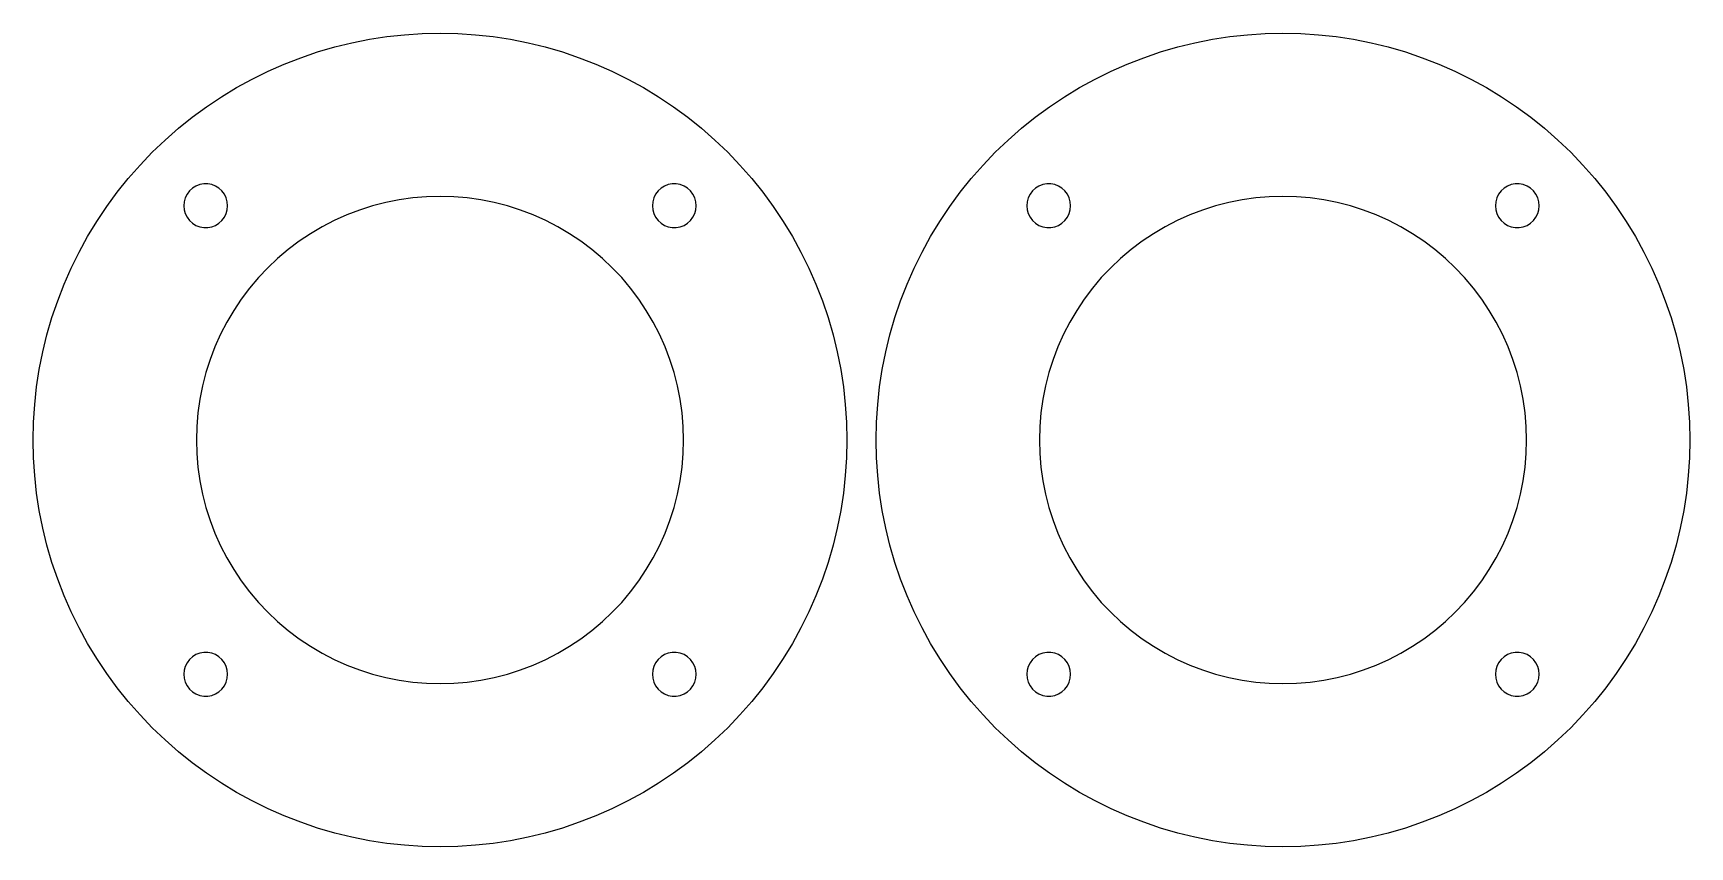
# Model space of a CAD drawing. Header units: millimetres. Extents: x 0 to 170, y 0 to 84.
import ezdxf

# ---------------------------------------------------------------- set-up
doc = ezdxf.new("R2010")
doc.units = ezdxf.units.MM
doc.layers.add('CUT', color=1, linetype='Continuous')

msp = doc.modelspace()

# ---------------------------------------------------------------- linework, layer by layer
at = {"layer": 'CUT'}
for points in [[(82.0774, 30.9443), (81.5677, 29.1955), (80.9822, 27.4707), (80.322, 25.773), (79.5884, 24.1057), (78.7827, 22.472), (77.9066, 20.875), (76.9616, 19.3177), (75.9496, 17.8032), (74.8725, 16.3342), (73.7324, 14.9136), (72.5313, 13.5441), (71.2717, 12.2283), (69.9559, 10.9687), (68.5864, 9.7676), (67.1658, 8.6275), (65.6968, 7.5504), (64.1823, 6.5384), (62.625, 5.5934), (61.028, 4.7173), (59.3943, 3.9116), (57.727, 3.178), (56.0293, 2.5178), (54.3045, 1.9323), (52.5557, 1.4226), (50.7864, 0.9896), (48.9998, 0.6343), (47.1995, 0.3572), (45.3888, 0.1589), (43.5711, 0.0397), (41.75, 0), (39.9289, 0.0397), (38.1112, 0.1589), (36.3005, 0.3572), (34.5002, 0.6343), (32.7136, 0.9896), (30.9443, 1.4226), (29.1955, 1.9323), (27.4707, 2.5178), (25.773, 3.178), (24.1057, 3.9116), (22.472, 4.7173), (20.875, 5.5934), (19.3177, 6.5384), (17.8032, 7.5504), (16.3342, 8.6275), (14.9136, 9.7676), (13.5441, 10.9687), (12.2283, 12.2283), (10.9687, 13.5441), (9.7676, 14.9136), (8.6275, 16.3342), (7.5504, 17.8032), (6.5384, 19.3177), (5.5934, 20.875), (4.7173, 22.472), (3.9116, 24.1057), (3.178, 25.773), (2.5178, 27.4707), (1.9323, 29.1955), (1.4226, 30.9443), (0.9896, 32.7136), (0.6343, 34.5002), (0.3572, 36.3005), (0.1589, 38.1112), (0.0397, 39.9289), (0, 41.75), (0.0397, 43.5711), (0.1589, 45.3888), (0.3572, 47.1995), (0.6343, 48.9998), (0.9896, 50.7864), (1.4226, 52.5557), (1.9323, 54.3045), (2.5178, 56.0293), (3.178, 57.727), (3.9116, 59.3943), (4.7173, 61.028), (5.5934, 62.625), (6.5384, 64.1823), (7.5504, 65.6968), (8.6275, 67.1658), (9.7676, 68.5864), (10.9687, 69.9559), (12.2283, 71.2717), (13.5441, 72.5313), (14.9136, 73.7324), (16.3342, 74.8725), (17.8032, 75.9496), (19.3177, 76.9616), (20.875, 77.9066), (22.472, 78.7827), (24.1057, 79.5884), (25.773, 80.322), (27.4707, 80.9822), (29.1955, 81.5677), (30.9443, 82.0774), (32.7136, 82.5104), (34.5002, 82.8657), (36.3005, 83.1428), (38.1112, 83.3411), (39.9289, 83.4603), (41.75, 83.5), (43.5711, 83.4603), (45.3888, 83.3411), (47.1995, 83.1428), (48.9998, 82.8657), (50.7864, 82.5104), (52.5557, 82.0774), (54.3045, 81.5677), (56.0293, 80.9822), (57.727, 80.322), (59.3943, 79.5884), (61.028, 78.7827), (62.625, 77.9066), (64.1823, 76.9616), (65.6968, 75.9496), (67.1658, 74.8725), (68.5864, 73.7324), (69.9559, 72.5313), (71.2717, 71.2717), (72.5313, 69.9559), (73.7324, 68.5864), (74.8725, 67.1658), (75.9496, 65.6968), (76.9616, 64.1823), (77.9066, 62.625), (78.7827, 61.028), (79.5884, 59.3943), (80.322, 57.727), (80.9822, 56.0293), (81.5677, 54.3045), (82.0774, 52.5557), (82.5104, 50.7864), (82.8657, 48.9998), (83.1428, 47.1995), (83.3411, 45.3888), (83.4603, 43.5711), (83.5, 41.75), (83.4603, 39.9289), (83.3411, 38.1112), (83.1428, 36.3005), (82.8657, 34.5002), (82.5104, 32.7136)], [(168.5774, 30.9443), (168.0677, 29.1955), (167.4822, 27.4707), (166.822, 25.773), (166.0884, 24.1057), (165.2827, 22.472), (164.4066, 20.875), (163.4616, 19.3177), (162.4496, 17.8032), (161.3725, 16.3342), (160.2324, 14.9136), (159.0313, 13.5441), (157.7717, 12.2283), (156.4559, 10.9687), (155.0864, 9.7676), (153.6658, 8.6275), (152.1968, 7.5504), (150.6823, 6.5384), (149.125, 5.5934), (147.528, 4.7173), (145.8943, 3.9116), (144.227, 3.178), (142.5293, 2.5178), (140.8045, 1.9323), (139.0557, 1.4226), (137.2864, 0.9896), (135.4998, 0.6343), (133.6995, 0.3572), (131.8888, 0.1589), (130.0711, 0.0397), (128.25, 0), (126.4289, 0.0397), (124.6112, 0.1589), (122.8005, 0.3572), (121.0002, 0.6343), (119.2136, 0.9896), (117.4443, 1.4226), (115.6955, 1.9323), (113.9707, 2.5178), (112.273, 3.178), (110.6057, 3.9116), (108.972, 4.7173), (107.375, 5.5934), (105.8177, 6.5384), (104.3032, 7.5504), (102.8342, 8.6275), (101.4136, 9.7676), (100.0441, 10.9687), (98.7283, 12.2283), (97.4687, 13.5441), (96.2676, 14.9136), (95.1275, 16.3342), (94.0504, 17.8032), (93.0384, 19.3177), (92.0934, 20.875), (91.2173, 22.472), (90.4116, 24.1057), (89.678, 25.773), (89.0178, 27.4707), (88.4323, 29.1955), (87.9226, 30.9443), (87.4896, 32.7136), (87.1343, 34.5002), (86.8572, 36.3005), (86.6589, 38.1112), (86.5397, 39.9289), (86.5, 41.75), (86.5397, 43.5711), (86.6589, 45.3888), (86.8572, 47.1995), (87.1343, 48.9998), (87.4896, 50.7864), (87.9226, 52.5557), (88.4323, 54.3045), (89.0178, 56.0293), (89.678, 57.727), (90.4116, 59.3943), (91.2173, 61.028), (92.0934, 62.625), (93.0384, 64.1823), (94.0504, 65.6968), (95.1275, 67.1658), (96.2676, 68.5864), (97.4687, 69.9559), (98.7283, 71.2717), (100.0441, 72.5313), (101.4136, 73.7324), (102.8342, 74.8725), (104.3032, 75.9496), (105.8177, 76.9616), (107.375, 77.9066), (108.972, 78.7827), (110.6057, 79.5884), (112.273, 80.322), (113.9707, 80.9822), (115.6955, 81.5677), (117.4443, 82.0774), (119.2136, 82.5104), (121.0002, 82.8657), (122.8005, 83.1428), (124.6112, 83.3411), (126.4289, 83.4603), (128.25, 83.5), (130.0711, 83.4603), (131.8888, 83.3411), (133.6995, 83.1428), (135.4998, 82.8657), (137.2864, 82.5104), (139.0557, 82.0774), (140.8045, 81.5677), (142.5293, 80.9822), (144.227, 80.322), (145.8943, 79.5884), (147.528, 78.7827), (149.125, 77.9066), (150.6823, 76.9616), (152.1968, 75.9496), (153.6658, 74.8725), (155.0864, 73.7324), (156.4559, 72.5313), (157.7717, 71.2717), (159.0313, 69.9559), (160.2324, 68.5864), (161.3725, 67.1658), (162.4496, 65.6968), (163.4616, 64.1823), (164.4066, 62.625), (165.2827, 61.028), (166.0884, 59.3943), (166.822, 57.727), (167.4822, 56.0293), (168.0677, 54.3045), (168.5774, 52.5557), (169.0104, 50.7864), (169.3657, 48.9998), (169.6428, 47.1995), (169.8411, 45.3888), (169.9603, 43.5711), (170, 41.75), (169.9603, 39.9289), (169.8411, 38.1112), (169.6428, 36.3005), (169.3657, 34.5002), (169.0104, 32.7136)], [(19.3711, 67.3074), (19.0643, 67.5872), (18.7113, 67.8057), (18.3241, 67.9557), (17.916, 68.032), (17.5008, 68.032), (17.0926, 67.9557), (16.7055, 67.8057), (16.3524, 67.5872), (16.0456, 67.3074), (15.7954, 66.9761), (15.6103, 66.6044), (15.4967, 66.2051), (15.4584, 65.7916), (15.4967, 65.3782), (15.6103, 64.9788), (15.7954, 64.6072), (16.0456, 64.2758), (16.3524, 63.9961), (16.7055, 63.7775), (17.0926, 63.6275), (17.5008, 63.5512), (17.916, 63.5512), (18.3241, 63.6275), (18.7113, 63.7775), (19.0643, 63.9961), (19.3711, 64.2758), (19.6214, 64.6072), (19.8064, 64.9788), (19.9201, 65.3782), (19.9584, 65.7916), (19.9201, 66.2051), (19.8064, 66.6044), (19.6214, 66.9761)], [(67.1476, 67.5872), (66.7945, 67.8057), (66.4074, 67.9557), (65.9992, 68.032), (65.584, 68.032), (65.1759, 67.9557), (64.7887, 67.8057), (64.4357, 67.5872), (64.1289, 67.3074), (63.8786, 66.9761), (63.6936, 66.6044), (63.5799, 66.2051), (63.5416, 65.7916), (63.5799, 65.3782), (63.6936, 64.9788), (63.8786, 64.6072), (64.1289, 64.2758), (64.4357, 63.9961), (64.7887, 63.7775), (65.1759, 63.6275), (65.584, 63.5512), (65.9992, 63.5512), (66.4074, 63.6275), (66.7945, 63.7775), (67.1476, 63.9961), (67.4544, 64.2758), (67.7046, 64.6072), (67.8897, 64.9788), (68.0033, 65.3782), (68.0416, 65.7916), (68.0033, 66.2051), (67.8897, 66.6044), (67.7046, 66.9761), (67.4544, 67.3074)], [(105.8711, 67.3074), (105.5643, 67.5872), (105.2113, 67.8057), (104.8241, 67.9557), (104.416, 68.032), (104.0008, 68.032), (103.5926, 67.9557), (103.2055, 67.8057), (102.8524, 67.5872), (102.5456, 67.3074), (102.2954, 66.9761), (102.1103, 66.6044), (101.9967, 66.2051), (101.9584, 65.7916), (101.9967, 65.3782), (102.1103, 64.9788), (102.2954, 64.6072), (102.5456, 64.2758), (102.8524, 63.9961), (103.2055, 63.7775), (103.5926, 63.6275), (104.0008, 63.5512), (104.416, 63.5512), (104.8241, 63.6275), (105.2113, 63.7775), (105.5643, 63.9961), (105.8711, 64.2758), (106.1214, 64.6072), (106.3064, 64.9788), (106.4201, 65.3782), (106.4584, 65.7916), (106.4201, 66.2051), (106.3064, 66.6044), (106.1214, 66.9761)], [(153.6476, 67.5872), (153.2945, 67.8057), (152.9074, 67.9557), (152.4992, 68.032), (152.084, 68.032), (151.6759, 67.9557), (151.2887, 67.8057), (150.9357, 67.5872), (150.6289, 67.3074), (150.3786, 66.9761), (150.1936, 66.6044), (150.0799, 66.2051), (150.0416, 65.7916), (150.0799, 65.3782), (150.1936, 64.9788), (150.3786, 64.6072), (150.6289, 64.2758), (150.9357, 63.9961), (151.2887, 63.7775), (151.6759, 63.6275), (152.084, 63.5512), (152.4992, 63.5512), (152.9074, 63.6275), (153.2945, 63.7775), (153.6476, 63.9961), (153.9544, 64.2758), (154.2046, 64.6072), (154.3897, 64.9788), (154.5033, 65.3782), (154.5416, 65.7916), (154.5033, 66.2051), (154.3897, 66.6044), (154.2046, 66.9761), (153.9544, 67.3074)], [(65.3471, 50.007), (64.847, 51.3171), (64.2742, 52.5971), (63.6306, 53.843), (62.9181, 55.0508), (62.139, 56.2168), (61.2958, 57.3372), (60.3911, 58.4087), (59.4277, 59.4277), (58.4087, 60.3911), (57.3372, 61.2958), (56.2168, 62.139), (55.0508, 62.9181), (53.843, 63.6306), (52.5971, 64.2742), (51.3171, 64.847), (50.007, 65.3471), (48.6709, 65.7729), (47.313, 66.1232), (45.9377, 66.3968), (44.5491, 66.5928), (43.1518, 66.7107), (41.75, 66.75), (40.3482, 66.7107), (38.9509, 66.5928), (37.5623, 66.3968), (36.187, 66.1232), (34.8291, 65.7729), (33.493, 65.3471), (32.1829, 64.847), (30.9029, 64.2742), (29.657, 63.6306), (28.4492, 62.9181), (27.2832, 62.139), (26.1628, 61.2958), (25.0913, 60.3911), (24.0723, 59.4277), (23.1089, 58.4087), (22.2042, 57.3372), (21.361, 56.2168), (20.5819, 55.0508), (19.8694, 53.843), (19.2258, 52.5971), (18.653, 51.3171), (18.1529, 50.007), (17.7271, 48.6709), (17.3768, 47.313), (17.1032, 45.9377), (16.9072, 44.5491), (16.7893, 43.1518), (16.75, 41.75), (16.7893, 40.3482), (16.9072, 38.9509), (17.1032, 37.5623), (17.3768, 36.187), (17.7271, 34.8291), (18.1529, 33.493), (18.653, 32.1829), (19.2258, 30.9029), (19.8694, 29.657), (20.5819, 28.4492), (21.361, 27.2832), (22.2042, 26.1628), (23.1089, 25.0913), (24.0723, 24.0723), (25.0913, 23.1089), (26.1628, 22.2042), (27.2832, 21.361), (28.4492, 20.5819), (29.657, 19.8694), (30.9029, 19.2258), (32.1829, 18.653), (33.493, 18.1529), (34.8291, 17.7271), (36.187, 17.3768), (37.5623, 17.1032), (38.9509, 16.9072), (40.3482, 16.7893), (41.75, 16.75), (43.1518, 16.7893), (44.5491, 16.9072), (45.9377, 17.1032), (47.313, 17.3768), (48.6709, 17.7271), (50.007, 18.1529), (51.3171, 18.653), (52.5971, 19.2258), (53.843, 19.8694), (55.0508, 20.5819), (56.2168, 21.361), (57.3372, 22.2042), (58.4087, 23.1089), (59.4277, 24.0723), (60.3911, 25.0913), (61.2958, 26.1628), (62.139, 27.2832), (62.9181, 28.4492), (63.6306, 29.657), (64.2742, 30.9029), (64.847, 32.1829), (65.3471, 33.493), (65.7729, 34.8291), (66.1232, 36.187), (66.3968, 37.5623), (66.5928, 38.9509), (66.7107, 40.3482), (66.75, 41.75), (66.7107, 43.1518), (66.5928, 44.5491), (66.3968, 45.9377), (66.1232, 47.313), (65.7729, 48.6709)], [(151.8471, 50.007), (151.347, 51.3171), (150.7742, 52.5971), (150.1306, 53.843), (149.4181, 55.0508), (148.639, 56.2168), (147.7958, 57.3372), (146.8911, 58.4087), (145.9277, 59.4277), (144.9087, 60.3911), (143.8372, 61.2958), (142.7168, 62.139), (141.5508, 62.9181), (140.343, 63.6306), (139.0971, 64.2742), (137.8171, 64.847), (136.507, 65.3471), (135.1709, 65.7729), (133.813, 66.1232), (132.4377, 66.3968), (131.0491, 66.5928), (129.6518, 66.7107), (128.25, 66.75), (126.8482, 66.7107), (125.4509, 66.5928), (124.0623, 66.3968), (122.687, 66.1232), (121.3291, 65.7729), (119.993, 65.3471), (118.6829, 64.847), (117.4029, 64.2742), (116.157, 63.6306), (114.9492, 62.9181), (113.7832, 62.139), (112.6628, 61.2958), (111.5913, 60.3911), (110.5723, 59.4277), (109.6089, 58.4087), (108.7042, 57.3372), (107.861, 56.2168), (107.0819, 55.0508), (106.3694, 53.843), (105.7258, 52.5971), (105.153, 51.3171), (104.6529, 50.007), (104.2271, 48.6709), (103.8768, 47.313), (103.6032, 45.9377), (103.4072, 44.5491), (103.2893, 43.1518), (103.25, 41.75), (103.2893, 40.3482), (103.4072, 38.9509), (103.6032, 37.5623), (103.8768, 36.187), (104.2271, 34.8291), (104.6529, 33.493), (105.153, 32.1829), (105.7258, 30.9029), (106.3694, 29.657), (107.0819, 28.4492), (107.861, 27.2832), (108.7042, 26.1628), (109.6089, 25.0913), (110.5723, 24.0723), (111.5913, 23.1089), (112.6628, 22.2042), (113.7832, 21.361), (114.9492, 20.5819), (116.157, 19.8694), (117.4029, 19.2258), (118.6829, 18.653), (119.993, 18.1529), (121.3291, 17.7271), (122.687, 17.3768), (124.0623, 17.1032), (125.4509, 16.9072), (126.8482, 16.7893), (128.25, 16.75), (129.6518, 16.7893), (131.0491, 16.9072), (132.4377, 17.1032), (133.813, 17.3768), (135.1709, 17.7271), (136.507, 18.1529), (137.8171, 18.653), (139.0971, 19.2258), (140.343, 19.8694), (141.5508, 20.5819), (142.7168, 21.361), (143.8372, 22.2042), (144.9087, 23.1089), (145.9277, 24.0723), (146.8911, 25.0913), (147.7958, 26.1628), (148.639, 27.2832), (149.4181, 28.4492), (150.1306, 29.657), (150.7742, 30.9029), (151.347, 32.1829), (151.8471, 33.493), (152.2729, 34.8291), (152.6232, 36.187), (152.8968, 37.5623), (153.0928, 38.9509), (153.2107, 40.3482), (153.25, 41.75), (153.2107, 43.1518), (153.0928, 44.5491), (152.8968, 45.9377), (152.6232, 47.313), (152.2729, 48.6709)], [(19.6214, 18.8928), (19.3711, 19.2242), (19.0643, 19.5039), (18.7113, 19.7225), (18.3241, 19.8725), (17.916, 19.9488), (17.5008, 19.9488), (17.0926, 19.8725), (16.7055, 19.7225), (16.3524, 19.5039), (16.0456, 19.2242), (15.7954, 18.8928), (15.6103, 18.5212), (15.4967, 18.1218), (15.4584, 17.7084), (15.4967, 17.2949), (15.6103, 16.8956), (15.7954, 16.5239), (16.0456, 16.1926), (16.3524, 15.9128), (16.7055, 15.6943), (17.0926, 15.5443), (17.5008, 15.468), (17.916, 15.468), (18.3241, 15.5443), (18.7113, 15.6943), (19.0643, 15.9128), (19.3711, 16.1926), (19.6214, 16.5239), (19.8064, 16.8956), (19.9201, 17.2949), (19.9584, 17.7084), (19.9201, 18.1218), (19.8064, 18.5212)], [(67.8897, 18.5212), (67.7046, 18.8928), (67.4544, 19.2242), (67.1476, 19.5039), (66.7945, 19.7225), (66.4074, 19.8725), (65.9992, 19.9488), (65.584, 19.9488), (65.1759, 19.8725), (64.7887, 19.7225), (64.4357, 19.5039), (64.1289, 19.2242), (63.8786, 18.8928), (63.6936, 18.5212), (63.5799, 18.1218), (63.5416, 17.7084), (63.5799, 17.2949), (63.6936, 16.8956), (63.8786, 16.5239), (64.1289, 16.1926), (64.4357, 15.9128), (64.7887, 15.6943), (65.1759, 15.5443), (65.584, 15.468), (65.9992, 15.468), (66.4074, 15.5443), (66.7945, 15.6943), (67.1476, 15.9128), (67.4544, 16.1926), (67.7046, 16.5239), (67.8897, 16.8956), (68.0033, 17.2949), (68.0416, 17.7084), (68.0033, 18.1218)], [(106.1214, 18.8928), (105.8711, 19.2242), (105.5643, 19.5039), (105.2113, 19.7225), (104.8241, 19.8725), (104.416, 19.9488), (104.0008, 19.9488), (103.5926, 19.8725), (103.2055, 19.7225), (102.8524, 19.5039), (102.5456, 19.2242), (102.2954, 18.8928), (102.1103, 18.5212), (101.9967, 18.1218), (101.9584, 17.7084), (101.9967, 17.2949), (102.1103, 16.8956), (102.2954, 16.5239), (102.5456, 16.1926), (102.8524, 15.9128), (103.2055, 15.6943), (103.5926, 15.5443), (104.0008, 15.468), (104.416, 15.468), (104.8241, 15.5443), (105.2113, 15.6943), (105.5643, 15.9128), (105.8711, 16.1926), (106.1214, 16.5239), (106.3064, 16.8956), (106.4201, 17.2949), (106.4584, 17.7084), (106.4201, 18.1218), (106.3064, 18.5212)], [(154.3897, 18.5212), (154.2046, 18.8928), (153.9544, 19.2242), (153.6476, 19.5039), (153.2945, 19.7225), (152.9074, 19.8725), (152.4992, 19.9488), (152.084, 19.9488), (151.6759, 19.8725), (151.2887, 19.7225), (150.9357, 19.5039), (150.6289, 19.2242), (150.3786, 18.8928), (150.1936, 18.5212), (150.0799, 18.1218), (150.0416, 17.7084), (150.0799, 17.2949), (150.1936, 16.8956), (150.3786, 16.5239), (150.6289, 16.1926), (150.9357, 15.9128), (151.2887, 15.6943), (151.6759, 15.5443), (152.084, 15.468), (152.4992, 15.468), (152.9074, 15.5443), (153.2945, 15.6943), (153.6476, 15.9128), (153.9544, 16.1926), (154.2046, 16.5239), (154.3897, 16.8956), (154.5033, 17.2949), (154.5416, 17.7084), (154.5033, 18.1218)]]:
    msp.add_lwpolyline(points, close=True, dxfattribs=at)

doc.saveas('drawing.dxf')
